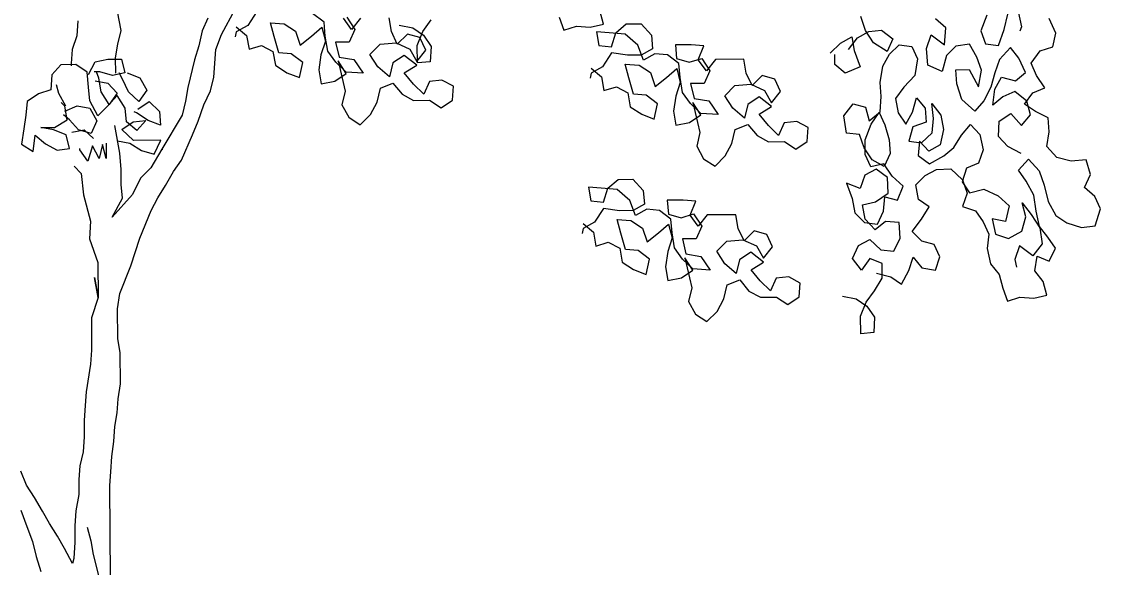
# Model space of a CAD drawing. Header units: millimetres. Extents: x 318905 to 439572, y -5133 to 105868.
# Drawn here: x 427316 to 429618, y 2267 to 3432 of the extents above; entities that cross this region are included whole.
import ezdxf

# ---------------------------------------------------------------- set-up
doc = ezdxf.new("R2010")
doc.units = ezdxf.units.MM
doc.header["$MEASUREMENT"] = 0
doc.layers.add('0_Stylo_No__98', color=154, linetype='Continuous', lineweight=0)
doc.layers.add('INTI_Agencement_Stylo_No__101', color=252, linetype='Continuous', lineweight=0)
doc.styles.add('STYLE_GENERE_3', font='')
doc.styles.get('STYLE_GENERE_3').set_extended_font_data('Arial')
doc.dimstyles.new('STYLE_GENERE__1', dxfattribs={"dimtxt": 200, "dimasz": 142.5, "dimexe": 0.18, "dimexo": 500, "dimgap": 0.09, "dimtad": 0, "dimtih": 1, "dimtoh": 1, "dimlfac": 0.001, "dimzin": 0, "dimdsep": 46, "dimtxsty": 'STYLE_GENERE_3', "dimblk": 'ARROWHEAD_6', "dimblk1": 'ARROWHEAD_6', "dimblk2": 'ARROWHEAD_6', "dimcen": 0.09, "dimclrd": 154, "dimclre": 154, "dimclrt": 154, "dimazin": 0, "dimtfac": 1, "dimtdec": 4, "dimtmove": 0, "dimatfit": 3, "dimfxl": 0, "dimtolj": 1, "dimtzin": 0, "dimarcsym": 0})

# ---------------------------------------------------------------- blocks, each defined once
blk = doc.blocks.new('arbre6[4]', base_point=(427385.8, -574.7))
at = {"layer": 'INTI_Agencement_Stylo_No__101', "linetype": 'Continuous'}
for p, q in [((427528.8, 3413.5), (427521.2, 3453.6)), ((427742.9, 3404.8), (427771.7, 3458.5)), ((427818, 3453.6), (427798.8, 3424)), ((428557.5, 3426.4), (428549.7, 3455.7)), ((429442.4, 3453.9), (429449.4, 3420.9)), ((427436.2, 3434.1), (427434, 3402)), ((427713.5, 3439.3), (427701.5, 3412.4)), ((427854.9, 3400.4), (427847.4, 3429.8)), ((427847.4, 3429.8), (427876.6, 3427.4)), ((427961.7, 3430.8), (427937.2, 3449.3)), ((427964.3, 3401.4), (427961.7, 3430.8)), ((428020.2, 3415.3), (428003, 3439.2)), ((428010.3, 3442), (428027.5, 3415.4)), ((428039.5, 3439.6), (428020.2, 3415.3)), ((428105.4, 3410.7), (428100.3, 3440.1)), ((428172.1, 3411.2), (428189.8, 3435.7)), ((428463.5, 3441.5), (428473.3, 3413.6)), ((429116.6, 3413.4), (429106.6, 3442.8)), ((429288, 3418.7), (429265.7, 3438.2)), ((429375.3, 3446.2), (429362.7, 3412.6)), ((429412.7, 3415), (429419.9, 3448.1)), ((429522.5, 3407.5), (429508.1, 3438.5)), ((427521.7, 3384), (427528.8, 3413.5)), ((427701.5, 3412.4), (427694.5, 3380.2)), ((427774.5, 3410.4), (427772.2, 3399.7)), ((427774.4, 3421.1), (427796.5, 3402.6)), ((427798.8, 3424), (427774.5, 3410.4)), ((427876.6, 3427.4), (427901, 3411.5)), ((427901, 3411.5), (427911, 3382.2)), ((427935.1, 3401.1), (427956.9, 3420.1)), ((427956.9, 3420.1), (427964.4, 3390.7)), ((428027.5, 3415.4), (428015.5, 3388.5)), ((428117.7, 3384.1), (428105.4, 3410.7)), ((428121.9, 3424.4), (428150.8, 3418.7)), ((428150.8, 3418.7), (428173.9, 3402.9)), ((428160.3, 3381.2), (428172.1, 3411.2)), ((428473.3, 3413.6), (428499.9, 3422.1)), ((428499.9, 3422.1), (428529.6, 3420.2)), ((428529.6, 3420.2), (428557.5, 3426.4)), ((428569.8, 3408), (428543, 3410.5)), ((428543, 3410.5), (428548.1, 3381.1)), ((428603.9, 3405.7), (428569.8, 3408)), ((428574.9, 3378.6), (428584.4, 3408.2)), ((428584.4, 3408.2), (428606.1, 3427.1)), ((428606.1, 3427.1), (428637.8, 3427.4)), ((428637.8, 3427.4), (428659.8, 3403.5)), ((429099.7, 3397.2), (429123.9, 3410.8)), ((429133.8, 3386.8), (429116.6, 3413.4)), ((429123.9, 3410.8), (429150.6, 3413.7)), ((429150.6, 3413.7), (429175.1, 3395.2)), ((429285.4, 3382.4), (429288, 3418.7)), ((429362.7, 3412.6), (429372.5, 3384.7)), ((429400.1, 3381.3), (429412.7, 3415)), ((429449.4, 3420.9), (429445.7, 3412.1)), ((429516.1, 3378), (429522.5, 3407.5)), ((427434, 3402), (427424.5, 3372.4)), ((427517.1, 3354.5), (427521.7, 3384)), ((427731, 3372.5), (427742.9, 3404.8)), ((427796.5, 3402.6), (427801.6, 3373.2)), ((427864.9, 3365.7), (427854.9, 3400.4)), ((427911, 3382.2), (427935.1, 3401.1)), ((427964.4, 3390.7), (427954.9, 3361.2)), ((427969.4, 3369.3), (427964.3, 3401.4)), ((428015.5, 3388.5), (427986.3, 3388.2)), ((427986.3, 3388.2), (427993.9, 3356.2)), ((428059.5, 3362.1), (428081.2, 3383.7)), ((428081.2, 3383.7), (428115.3, 3386.7)), ((428115.3, 3386.7), (428144.6, 3373.6)), ((428139.5, 3405.7), (428117.7, 3384.1)), ((428166.3, 3397.9), (428139.5, 3405.7)), ((428178.6, 3371.2), (428166.3, 3397.9)), ((428173.9, 3402.9), (428189.9, 3379.2)), ((428630.8, 3381.8), (428603.9, 3405.7)), ((428659.8, 3403.5), (428662.5, 3374.1)), ((429041.5, 3364.6), (429063.3, 3386.2)), ((429063.3, 3386.2), (429087.5, 3399.8)), ((429080.4, 3372.9), (429099.7, 3397.2)), ((429087.5, 3399.8), (429092.6, 3370.4)), ((429163.1, 3368.3), (429133.8, 3386.8)), ((429175.1, 3395.2), (429163.1, 3368.3)), ((429246.6, 3375.1), (429256.4, 3403.6)), ((429256.4, 3403.6), (429285.4, 3382.4)), ((429338.8, 3383.9), (429309.6, 3379.9)), ((429354, 3356.5), (429338.8, 3383.9)), ((429372.5, 3384.7), (429400.1, 3381.3)), ((427424.5, 3372.4), (427422.3, 3343)), ((427694.5, 3380.2), (427685, 3350.7)), ((427726.6, 3313.6), (427731, 3372.5)), ((427801.6, 3373.2), (427828.3, 3381.4)), ((427828.3, 3381.4), (427852.7, 3368.3)), ((427852.7, 3368.3), (427857.8, 3338.9)), ((427891.6, 3363.3), (427864.9, 3365.7)), ((427916.1, 3344.8), (427891.6, 3363.3)), ((427954.9, 3361.2), (427950.3, 3329)), ((427986.6, 3345.4), (427969.4, 3369.3)), ((428076.7, 3335.5), (428059.5, 3362.1)), ((428132.5, 3360.1), (428108.3, 3343.8)), ((428159.4, 3338.9), (428132.5, 3360.1)), ((428144.6, 3373.6), (428159.4, 3347)), ((428159.4, 3347), (428178.6, 3371.2)), ((428161, 3344), (428160.3, 3381.2)), ((428189.9, 3379.2), (428188.1, 3346.6)), ((428548.1, 3381.1), (428574.9, 3378.6)), ((428575, 3365.3), (428555.7, 3335.6)), ((428609.1, 3360.2), (428575, 3365.3)), ((428638.3, 3360.5), (428609.1, 3360.2)), ((428643.2, 3349.8), (428630.8, 3381.8)), ((428662.5, 3374.1), (428638.3, 3360.5)), ((428667.4, 3363.4), (428643.2, 3349.8)), ((428694.2, 3361), (428667.4, 3363.4)), ((428718.7, 3342.5), (428694.2, 3361)), ((428745.1, 3382.9), (428711.1, 3382.6)), ((428711.1, 3382.6), (428713.7, 3353.1)), ((428771.9, 3380.4), (428745.1, 3382.9)), ((428760, 3350.9), (428771.9, 3380.4)), ((429051.5, 3340.6), (429051.3, 3362)), ((429092.6, 3370.4), (429105, 3335.7)), ((429153.5, 3337.3), (429167.9, 3362.7)), ((429167.9, 3362.7), (429188.2, 3382.7)), ((429188.2, 3382.7), (429215.7, 3379.3)), ((429215.7, 3379.3), (429227.7, 3352.8)), ((429249.5, 3339.3), (429246.6, 3375.1)), ((429309.6, 3379.9), (429289.3, 3359.9)), ((429425.6, 3376.6), (429402.5, 3351.5)), ((429443.7, 3354.3), (429425.6, 3376.6)), ((429469.7, 3343.5), (429489.5, 3369.5)), ((429489.5, 3369.5), (429516.1, 3378)), ((427400.4, 3340.1), (427381.1, 3318.5)), ((427432.1, 3340.4), (427400.4, 3340.1)), ((427422.3, 3343), (427422.3, 3337.6)), ((427456.5, 3324.5), (427432.1, 3340.4)), ((427459, 3319.2), (427473.4, 3346.1)), ((427473.4, 3346.1), (427500.1, 3351.7)), ((427500.1, 3351.7), (427529.3, 3352)), ((427517.3, 3322.4), (427517.1, 3354.5)), ((427529.3, 3352), (427536.8, 3322.6)), ((427685, 3350.7), (427670.8, 3291.7)), ((427857.8, 3338.9), (427882.2, 3323)), ((427909, 3312.6), (427916.1, 3344.8)), ((428008.7, 3324.2), (427986.6, 3345.4)), ((428008.7, 3321.5), (427991.5, 3348.1)), ((427991.5, 3348.1), (428006.6, 3284)), ((427993.9, 3356.2), (428025.5, 3351.1)), ((428025.5, 3351.1), (428045.2, 3321.8)), ((428108.3, 3343.8), (428101.2, 3314.3)), ((428132.8, 3322.6), (428159.4, 3338.9)), ((428188.1, 3346.6), (428161, 3344)), ((428611.9, 3312.1), (428604.3, 3341.4)), ((428604.3, 3341.4), (428633.6, 3339)), ((428633.6, 3339), (428658, 3323.2)), ((428713.7, 3353.1), (428740.5, 3345.3)), ((428721.3, 3313.1), (428718.7, 3342.5)), ((428740.5, 3345.3), (428767.2, 3353.6)), ((428777.2, 3326.9), (428760, 3350.9)), ((428767.2, 3353.6), (428784.5, 3327)), ((428796.4, 3351.2), (428777.2, 3326.9)), ((428857.3, 3351.8), (428796.4, 3351.2)), ((428862.3, 3322.4), (428857.3, 3351.8)), ((429073.5, 3322), (429051.5, 3340.6)), ((429147.6, 3301.9), (429153.5, 3337.3)), ((429227.7, 3352.8), (429221.7, 3317.4)), ((429280.1, 3325.4), (429249.5, 3339.3)), ((429289.3, 3359.9), (429280.1, 3325.4)), ((429363.9, 3328.6), (429354, 3356.5)), ((429402.5, 3351.5), (429392.7, 3322.9)), ((429458.2, 3323.2), (429443.7, 3354.3)), ((429481.6, 3317), (429469.7, 3343.5)), ((427381.1, 3318.5), (427378.9, 3286.4)), ((427459.2, 3292.4), (427456.5, 3324.5)), ((427483.3, 3324.8), (427471.1, 3324.7)), ((427480.9, 3311.4), (427476, 3324.7)), ((427510.1, 3317), (427483.3, 3324.8)), ((427536.8, 3322.6), (427510.1, 3317)), ((427532, 3309.2), (427524.6, 3322.5)), ((427541.7, 3322.6), (427568.5, 3312.2)), ((427882.2, 3323), (427909, 3312.6)), ((427950.3, 3329), (427955.4, 3299.6)), ((427984.5, 3305.2), (428008.7, 3321.5)), ((428045.2, 3321.8), (428008.7, 3324.2)), ((428101.2, 3314.3), (428076.7, 3335.5)), ((428152.4, 3298.7), (428132.8, 3322.6)), ((428531.5, 3322), (428529.2, 3311.3)), ((428531.4, 3332.7), (428553.5, 3314.2)), ((428555.7, 3335.6), (428531.5, 3322)), ((428553.5, 3314.2), (428558.5, 3284.8)), ((428658, 3323.2), (428667.9, 3293.8)), ((428692.1, 3312.8), (428713.9, 3331.7)), ((428713.9, 3331.7), (428721.4, 3302.3)), ((428784.5, 3327), (428772.5, 3300.1)), ((428874.7, 3295.7), (428862.3, 3322.4)), ((428896.4, 3317.3), (428874.7, 3295.7)), ((428923.2, 3309.5), (428896.4, 3317.3)), ((429105, 3335.7), (429073.5, 3322)), ((429221.7, 3317.4), (429198.6, 3292.4)), ((429309.2, 3329.4), (429337.6, 3329.7)), ((429311.6, 3299.6), (429309.2, 3329.4)), ((429337.6, 3329.7), (429357.9, 3293.2)), ((429357.9, 3293.2), (429363.9, 3328.6)), ((429392.7, 3322.9), (429384.2, 3292.1)), ((429436.7, 3305.5), (429458.2, 3323.2)), ((429499, 3291.1), (429481.6, 3317)), ((427396, 3278.5), (427391, 3297.2)), ((427461.8, 3263), (427459.2, 3292.4)), ((427473.7, 3306), (427500.5, 3300.8)), ((427486, 3282), (427480.9, 3311.4)), ((427500.5, 3300.8), (427520.1, 3279.6)), ((427544.4, 3282.5), (427532, 3309.2)), ((427568.5, 3312.2), (427583.3, 3285.5)), ((427670.8, 3291.7), (427666.2, 3262.2)), ((427719.5, 3284.1), (427726.6, 3313.6)), ((427955.4, 3299.6), (427984.5, 3305.2)), ((428081.9, 3290), (428108.6, 3301)), ((428108.6, 3301), (428128.2, 3277.1)), ((428174.5, 3277.5), (428152.4, 3298.7)), ((428186.4, 3304.4), (428174.5, 3277.5)), ((428213.2, 3307.3), (428186.4, 3304.4)), ((428237.6, 3294.1), (428213.2, 3307.3)), ((428235.4, 3264.7), (428237.6, 3294.1)), ((428558.5, 3284.8), (428585.2, 3293.1)), ((428585.2, 3293.1), (428609.7, 3279.9)), ((428621.8, 3277.4), (428611.9, 3312.1)), ((428667.9, 3293.8), (428692.1, 3312.8)), ((428721.4, 3302.3), (428711.9, 3272.8)), ((428726.4, 3281), (428721.3, 3313.1)), ((428772.5, 3300.1), (428743.3, 3299.9)), ((428743.3, 3299.9), (428750.8, 3267.8)), ((428816.5, 3273.8), (428838.2, 3295.4)), ((428838.2, 3295.4), (428872.2, 3298.4)), ((428872.2, 3298.4), (428901.5, 3285.2)), ((428935.6, 3282.9), (428923.2, 3309.5)), ((429150, 3272.1), (429147.6, 3301.9)), ((429198.6, 3292.4), (429180.9, 3267.8)), ((429321.9, 3265.7), (429311.6, 3299.6)), ((429384.2, 3292.1), (429369.1, 3263)), ((429392.2, 3288.1), (429406.6, 3313.5)), ((429406.6, 3313.5), (429436.7, 3305.5)), ((429473.6, 3280.2), (429499, 3291.1)), ((427352.2, 3278.1), (427328, 3261.8)), ((427378.9, 3286.4), (427352.2, 3278.1)), ((427410.8, 3251.9), (427396, 3278.5)), ((427503.2, 3255.4), (427486, 3282)), ((427520.1, 3274.3), (427500.8, 3252.7)), ((427520.1, 3279.6), (427503.2, 3255.4)), ((427537.3, 3247.6), (427520.1, 3274.3)), ((427566.4, 3261.3), (427544.4, 3282.5)), ((427583.3, 3285.5), (427566.4, 3261.3)), ((427705.1, 3254.5), (427719.5, 3284.1)), ((428006.6, 3284), (427999.5, 3254.5)), ((428074.9, 3260.5), (428081.9, 3290)), ((428128.2, 3277.1), (428152.7, 3263.9)), ((428609.7, 3279.9), (428614.8, 3250.5)), ((428648.6, 3274.9), (428621.8, 3277.4)), ((428673.1, 3256.4), (428648.6, 3274.9)), ((428711.9, 3272.8), (428707.3, 3240.7)), ((428743.6, 3257), (428726.4, 3281)), ((428833.7, 3247.2), (428816.5, 3273.8)), ((428889.5, 3271.7), (428865.3, 3255.5)), ((428916.4, 3250.6), (428889.5, 3271.7)), ((428901.5, 3285.2), (428916.3, 3258.6)), ((428916.3, 3258.6), (428935.6, 3282.9)), ((429148.2, 3239.5), (429150, 3272.1)), ((429217, 3238.8), (429225.5, 3269.7)), ((429225.5, 3269.7), (429243.6, 3247.4)), ((429388.3, 3254), (429392.2, 3288.1)), ((429409.9, 3271.7), (429388.3, 3254)), ((429435.2, 3282.6), (429409.9, 3271.7)), ((429460.9, 3262.2), (429435.2, 3282.6)), ((429455.9, 3255.7), (429473.6, 3280.2)), ((427328, 3261.8), (427325.8, 3232.3)), ((427408.4, 3251.8), (427401, 3259.8)), ((427413.5, 3222.4), (427408.4, 3251.8)), ((427408.5, 3241.1), (427435.1, 3252.1)), ((427435.1, 3252.1), (427461.9, 3247)), ((427479.1, 3231.1), (427461.8, 3263)), ((427461.9, 3247), (427476.7, 3220.3)), ((427500.8, 3252.7), (427479.1, 3231.1)), ((427540, 3218.2), (427537.3, 3247.6)), ((427564.1, 3245.2), (427588.3, 3261.5)), ((427588.3, 3261.5), (427610.4, 3240.3)), ((427666.2, 3262.2), (427659.1, 3232.7)), ((427693.2, 3219.6), (427705.1, 3254.5)), ((427999.5, 3254.5), (428014.3, 3227.9)), ((428060.5, 3233.6), (428074.9, 3260.5)), ((428152.7, 3263.9), (428186.7, 3264.2)), ((428186.7, 3264.2), (428211.2, 3248.4)), ((428211.2, 3248.4), (428235.4, 3264.7)), ((428614.8, 3250.5), (428639.2, 3234.7)), ((428666, 3224.2), (428673.1, 3256.4)), ((428765.7, 3235.8), (428743.6, 3257)), ((428765.7, 3233.2), (428748.5, 3259.8)), ((428748.5, 3259.8), (428763.5, 3195.7)), ((428750.8, 3267.8), (428782.5, 3262.7)), ((428782.5, 3262.7), (428802.2, 3233.5)), ((428858.2, 3226), (428833.7, 3247.2)), ((428865.3, 3255.5), (428858.2, 3226)), ((428889.8, 3234.3), (428916.4, 3250.6)), ((429070.2, 3230.8), (429090, 3256.7)), ((429090, 3256.7), (429116.8, 3249.7)), ((429116.8, 3249.7), (429124.6, 3220.4)), ((429180.9, 3267.8), (429186.6, 3237.1)), ((429243.6, 3247.4), (429246, 3217.6)), ((429261.8, 3225.1), (429258.1, 3257.2)), ((429258.1, 3257.2), (429277.6, 3232.6)), ((429350.1, 3240.8), (429321.9, 3265.7)), ((429369.1, 3263), (429350.1, 3240.8)), ((429479, 3239.9), (429455.9, 3255.7)), ((429468.6, 3232.9), (429460.9, 3262.2)), ((427325.8, 3232.3), (427321.2, 3202.9)), ((427386.8, 3206.1), (427413.5, 3222.4)), ((427418.3, 3222.5), (427406.1, 3233.1)), ((427438, 3201.2), (427418.3, 3222.5)), ((427561.8, 3237.2), (427556.9, 3239.8)), ((427586.2, 3221.3), (427561.8, 3237.2)), ((427610.4, 3240.3), (427613, 3210.9)), ((427659.1, 3232.7), (427615.8, 3160)), ((428014.3, 3227.9), (428038.7, 3212)), ((428038.7, 3212), (428060.5, 3233.6)), ((428639.2, 3234.7), (428666, 3224.2)), ((428707.3, 3240.7), (428712.3, 3211.3)), ((428741.5, 3216.9), (428765.7, 3233.2)), ((428802.2, 3233.5), (428765.7, 3235.8)), ((428909.4, 3210.4), (428889.8, 3234.3)), ((429076.4, 3194.1), (429070.2, 3230.8)), ((429124.6, 3220.4), (429148.2, 3239.5)), ((429128.4, 3213.5), (429146.1, 3238.1)), ((429146.1, 3238.1), (429158, 3211.6)), ((429186.6, 3237.1), (429202.6, 3213.4)), ((429202.6, 3213.4), (429217, 3238.8)), ((429258.7, 3194.8), (429261.8, 3225.1)), ((429277.6, 3232.6), (429283.3, 3201.9)), ((429402, 3219.3), (429426.9, 3236.1)), ((429426.9, 3236.1), (429449.6, 3210.6)), ((429449.6, 3210.6), (429468.6, 3232.9)), ((429506.2, 3226.9), (429479, 3239.9)), ((429508.6, 3197.1), (429506.2, 3226.9)), ((427321.2, 3202.9), (427316.6, 3170.7)), ((427357.6, 3205.9), (427386.8, 3206.1)), ((427384.4, 3200.8), (427357.6, 3205.9)), ((427411.3, 3190.3), (427384.4, 3200.8)), ((427423.4, 3195.8), (427450.1, 3201.4)), ((427464.8, 3193.5), (427438, 3201.2)), ((427450.1, 3201.4), (427469.7, 3182.8)), ((427476.7, 3220.3), (427464.8, 3193.5)), ((427525.9, 3151.2), (427515.7, 3210)), ((427530.4, 3202.1), (427554.6, 3218.4)), ((427554.9, 3178.2), (427530.4, 3202.1)), ((427562, 3199.7), (427540, 3218.2)), ((427554.6, 3218.4), (427581.3, 3221.3)), ((427581.3, 3221.3), (427562, 3199.7)), ((427613, 3210.9), (427586.2, 3221.3)), ((427681.3, 3190.1), (427693.2, 3219.6)), ((428712.3, 3211.3), (428741.5, 3216.9)), ((428831.8, 3172.2), (428838.9, 3201.7)), ((428838.9, 3201.7), (428865.6, 3212.6)), ((428865.6, 3212.6), (428885.2, 3188.7)), ((428931.4, 3189.1), (428909.4, 3210.4)), ((428943.4, 3216), (428931.4, 3189.1)), ((428970.1, 3218.9), (428943.4, 3216)), ((428994.6, 3205.8), (428970.1, 3218.9)), ((428992.4, 3176.3), (428994.6, 3205.8)), ((429115.7, 3179.9), (429128.4, 3213.5)), ((429158, 3211.6), (429167.1, 3180)), ((429217.3, 3207.6), (429208.8, 3176.8)), ((429246, 3217.6), (429217.3, 3207.6)), ((429283.3, 3201.9), (429276, 3168.8)), ((429321.3, 3190), (429340.3, 3212.2)), ((429340.3, 3212.2), (429360.5, 3191.3)), ((429400.2, 3186.7), (429402, 3219.3)), ((427341, 3154.9), (427345.6, 3189.7)), ((427345.6, 3189.7), (427367.6, 3171.2)), ((427418.8, 3160.9), (427411.3, 3190.3)), ((427520.8, 3177.9), (427547.6, 3172.8)), ((427613.3, 3178.7), (427554.9, 3178.2)), ((427598.9, 3149.2), (427613.3, 3178.7)), ((427657.4, 3136.3), (427681.3, 3190.1)), ((428763.5, 3195.7), (428756.5, 3166.2)), ((428885.2, 3188.7), (428909.7, 3175.6)), ((428909.7, 3175.6), (428943.7, 3175.9)), ((428943.7, 3175.9), (428968.2, 3160)), ((428968.2, 3160), (428992.4, 3176.3)), ((429104, 3190.8), (429076.4, 3194.1)), ((429113.8, 3162.9), (429104, 3190.8)), ((429116, 3148.7), (429115.7, 3179.9)), ((429167.1, 3180), (429169.4, 3150.2)), ((429208.8, 3176.8), (429236.4, 3173.4)), ((429231.8, 3176.6), (429228.7, 3146.2)), ((429252, 3155.7), (429231.8, 3176.6)), ((429236.4, 3173.4), (429258.7, 3194.8)), ((429304.9, 3163.1), (429321.3, 3190)), ((429360.5, 3191.3), (429367.5, 3158.3)), ((429420.4, 3165.8), (429400.2, 3186.7)), ((429503.5, 3165.3), (429508.6, 3197.1)), ((427316.6, 3170.7), (427341, 3154.9)), ((427367.6, 3171.2), (427392.1, 3158)), ((427392.1, 3158), (427418.8, 3160.9)), ((427440.7, 3158.4), (427440.7, 3161.1)), ((427457.9, 3134.5), (427440.7, 3158.4)), ((427467.4, 3166.7), (427457.9, 3134.5)), ((427482.2, 3140.1), (427467.4, 3166.7)), ((427489.3, 3169.6), (427482.2, 3140.1)), ((427496.8, 3140.2), (427489.3, 3169.6)), ((427496.6, 3172.3), (427496.8, 3140.2)), ((427547.6, 3172.8), (427572.1, 3157)), ((427572.1, 3157), (427598.9, 3149.2)), ((427615.8, 3160), (427591.8, 3119.7)), ((427615.8, 3160), (427617.7, 3160)), ((428756.5, 3166.2), (428771.3, 3139.5)), ((428817.4, 3145.3), (428831.8, 3172.2)), ((429131.2, 3136.9), (429113.8, 3162.9)), ((429276, 3168.8), (429252, 3155.7)), ((429283.4, 3145.5), (429304.9, 3163.1)), ((429367.5, 3158.3), (429357.8, 3129.8)), ((429448.9, 3150.5), (429420.4, 3165.8)), ((429524.9, 3142.2), (429503.5, 3165.3)), ((427528.6, 3116.4), (427525.9, 3151.2)), ((427640.5, 3112.1), (427657.4, 3136.3)), ((428771.3, 3139.5), (428795.7, 3123.7)), ((428795.7, 3123.7), (428817.4, 3145.3)), ((429128, 3122.2), (429116, 3148.7)), ((429156.3, 3122.5), (429131.2, 3136.9)), ((429169.4, 3150.2), (429156.3, 3122.5)), ((429228.7, 3146.2), (429253.1, 3128.2)), ((429253.1, 3128.2), (429283.4, 3145.5)), ((429443, 3115.1), (429464.1, 3138.7)), ((429464.1, 3138.7), (429486.8, 3113.3)), ((429555, 3134.2), (429524.9, 3142.2)), ((429587.6, 3137.3), (429555, 3134.2)), ((429596.6, 3105.8), (429587.6, 3137.3)), ((427428.8, 3123.5), (427443.5, 3107.6)), ((427443.5, 3107.6), (427448.7, 3062.2)), ((427528.8, 3084.3), (427528.6, 3116.4)), ((427591.8, 3119.7), (427570.1, 3098)), ((427623.7, 3082.5), (427640.5, 3112.1)), ((429139.3, 3117.3), (429115.2, 3104.1)), ((429155.8, 3128.5), (429128, 3122.2)), ((429163.6, 3099.2), (429139.3, 3117.3)), ((429173.2, 3102.5), (429155.8, 3128.5)), ((429244.1, 3103.3), (429268.2, 3116.4)), ((429268.2, 3116.4), (429298.6, 3118.1)), ((429298.6, 3118.1), (429323.5, 3094)), ((429332.4, 3118.9), (429322.7, 3090.4)), ((429357.8, 3129.8), (429332.4, 3118.9)), ((429459.1, 3091.4), (429443, 3115.1)), ((429486.8, 3113.3), (429497.9, 3083.1)), ((427531.5, 3054.9), (427528.8, 3084.3)), ((427570.1, 3098), (427553.3, 3063.1)), ((428567.2, 3076.3), (428588.9, 3095.3)), ((428588.9, 3095.3), (428620.5, 3095.5)), ((428620.5, 3095.5), (428642.6, 3071.7)), ((429105.4, 3075.6), (429076.1, 3087.2)), ((429076.1, 3087.2), (429088.5, 3054.7)), ((429115.2, 3104.1), (429105.4, 3075.6)), ((429165.2, 3065.7), (429163.6, 3099.2)), ((429196.7, 3080.7), (429173.2, 3102.5)), ((429223.8, 3083.3), (429244.1, 3103.3)), ((429322.7, 3090.4), (429338.7, 3066.7)), ((429323.5, 3094), (429333.3, 3066.1)), ((429475.6, 3061.7), (429459.1, 3091.4)), ((429583.5, 3078.1), (429596.6, 3105.8)), ((427448.7, 3062.2), (427463.7, 3006.1)), ((427553.3, 3063.1), (427509.9, 3014.5)), ((427606.9, 3055.6), (427623.7, 3082.5)), ((428552.6, 3076.2), (428525.8, 3078.6)), ((428525.8, 3078.6), (428530.9, 3049.2)), ((428586.6, 3073.8), (428552.6, 3076.2)), ((428557.7, 3046.8), (428567.2, 3076.3)), ((428613.6, 3050), (428586.6, 3073.8)), ((428642.6, 3071.7), (428645.3, 3042.2)), ((429138.2, 3047.5), (429165.2, 3065.7)), ((429184.9, 3050.7), (429196.7, 3080.7)), ((429229.5, 3052.6), (429223.8, 3083.3)), ((429333.3, 3066.1), (429323.6, 3037.6)), ((429338.7, 3066.7), (429368.7, 3074.3)), ((429368.7, 3074.3), (429399.3, 3060.4)), ((429480.5, 3027.4), (429475.6, 3061.7)), ((429497.9, 3083.1), (429506.2, 3047.8)), ((429605.8, 3058.6), (429583.5, 3078.1)), ((427509.9, 3014.5), (427531.5, 3054.9)), ((427592.5, 3028.7), (427606.9, 3055.6)), ((428530.9, 3049.2), (428557.7, 3046.8)), ((428626, 3018), (428613.6, 3050)), ((428645.3, 3042.2), (428621, 3028.6)), ((428727.9, 3051), (428693.8, 3050.7)), ((428693.8, 3050.7), (428696.5, 3021.3)), ((428754.7, 3048.6), (428727.9, 3051)), ((428742.7, 3019), (428754.7, 3048.6)), ((429088.5, 3054.7), (429094.2, 3024)), ((429110.3, 3041.2), (429138.2, 3047.5)), ((429116, 3010.5), (429110.3, 3041.2)), ((429155.1, 3027.5), (429158.2, 3057.8)), ((429158.2, 3057.8), (429184.9, 3050.7)), ((429252.6, 3036.8), (429229.5, 3052.6)), ((429399.3, 3060.4), (429422.8, 3038.7)), ((429422.8, 3038.7), (429415.6, 3005.5)), ((429458.5, 3015.6), (429450.7, 3044.9)), ((429450.7, 3044.9), (429470.1, 3020.4)), ((429506.2, 3047.8), (429522.7, 3018.2)), ((429617.7, 3032.1), (429605.8, 3058.6)), ((427568.6, 2969.6), (427592.5, 3028.7)), ((428557.8, 3033.4), (428538.5, 3003.8)), ((428591.8, 3028.4), (428557.8, 3033.4)), ((428621, 3028.6), (428591.8, 3028.4)), ((428650.2, 3031.6), (428626, 3018)), ((428677, 3029.1), (428650.2, 3031.6)), ((428701.4, 3010.6), (428677, 3029.1)), ((428696.5, 3021.3), (428723.3, 3013.5)), ((428723.3, 3013.5), (428750, 3021.8)), ((428759.9, 2995.1), (428742.7, 3019)), ((428750, 3021.8), (428767.2, 2995.2)), ((428779.2, 3019.4), (428759.9, 2995.1)), ((428840, 3019.9), (428779.2, 3019.4)), ((428845.1, 2990.5), (428840, 3019.9)), ((429094.2, 3024), (429114.4, 3003.1)), ((429142, 2999.8), (429155.1, 3027.5)), ((429236.2, 3010), (429252.6, 3036.8)), ((429323.6, 3037.6), (429351.6, 3028.2)), ((429351.6, 3028.2), (429367.7, 3004.5)), ((429450, 2984.8), (429458.5, 3015.6)), ((429470.1, 3020.4), (429488.8, 2992.1)), ((429487.5, 2994.4), (429480.5, 3027.4)), ((429522.7, 3018.2), (429545.8, 3002.4)), ((429606.4, 2996.2), (429617.7, 3032.1)), ((427463.7, 3006.1), (427461.6, 2968.6)), ((428514.2, 3000.9), (428536.2, 2982.4)), ((428538.5, 3003.8), (428514.3, 2990.2)), ((428594.6, 2980.2), (428587.1, 3009.6)), ((428587.1, 3009.6), (428616.3, 3007.2)), ((428616.3, 3007.2), (428640.8, 2991.3)), ((428674.9, 2980.9), (428696.7, 2999.9)), ((428696.7, 2999.9), (428704.2, 2970.5)), ((428704.1, 2981.2), (428701.4, 3010.6)), ((428767.2, 2995.2), (428755.3, 2968.3)), ((429114.4, 3003.1), (429142, 2999.8)), ((429137.5, 2987.3), (429116, 3010.5)), ((429159.1, 3005), (429137.5, 2987.3)), ((429188.7, 3003), (429159.1, 3005)), ((429190.3, 2969.5), (429188.7, 3003)), ((429216.4, 2984.1), (429236.2, 3010)), ((429367.7, 3004.5), (429379.6, 2978.1)), ((429415.6, 3005.5), (429386.8, 3011.2)), ((429386.8, 3011.2), (429393.8, 2978.2)), ((429505.6, 2972.1), (429487.5, 2994.4)), ((429488.8, 2992.1), (429493.7, 2957.7)), ((429545.8, 3002.4), (429577.2, 2992.2)), ((429577.2, 2992.2), (429606.4, 2996.2)), ((427549.6, 2910.5), (427568.6, 2969.6)), ((428514.3, 2990.2), (428511.9, 2979.5)), ((428536.2, 2982.4), (428541.3, 2953)), ((428604.6, 2945.5), (428594.6, 2980.2)), ((428640.8, 2991.3), (428650.7, 2962)), ((428650.7, 2962), (428674.9, 2980.9)), ((428704.2, 2970.5), (428694.7, 2941)), ((428709.2, 2949.1), (428704.1, 2981.2)), ((428857.5, 2963.9), (428845.1, 2990.5)), ((428879.2, 2985.5), (428857.5, 2963.9)), ((428906, 2977.7), (428879.2, 2985.5)), ((428918.4, 2951), (428906, 2977.7)), ((429177.2, 2941.9), (429190.3, 2969.5)), ((429236.6, 2963.2), (429216.4, 2984.1)), ((429379.6, 2978.1), (429376.5, 2947.7)), ((429393.8, 2978.2), (429421.8, 2968.9)), ((429421.8, 2968.9), (429450, 2984.8)), ((429521.7, 2948.4), (429505.6, 2972.1)), ((427461.6, 2968.6), (427479, 2917.9)), ((428541.3, 2953), (428568, 2961.2)), ((428568, 2961.2), (428592.4, 2948.1)), ((428592.4, 2948.1), (428597.5, 2918.7)), ((428726.4, 2925.2), (428709.2, 2949.1)), ((428755.3, 2968.3), (428726.1, 2968)), ((428726.1, 2968), (428733.6, 2936)), ((428799.3, 2941.9), (428821, 2963.5)), ((428821, 2963.5), (428855, 2966.5)), ((428855, 2966.5), (428884.3, 2953.4)), ((428884.3, 2953.4), (428899.1, 2926.8)), ((428899.1, 2926.8), (428918.4, 2951)), ((429088.8, 2926.2), (429101.9, 2953.9)), ((429101.9, 2953.9), (429126, 2967)), ((429126, 2967), (429149.6, 2945.2)), ((429263.4, 2956.1), (429236.6, 2963.2)), ((429275.3, 2929.6), (429263.4, 2956.1)), ((429376.5, 2947.7), (429383.5, 2914.7)), ((429444.9, 2953.1), (429435.1, 2924.5)), ((429473.9, 2931.8), (429444.9, 2953.1)), ((429493.7, 2957.7), (429473.9, 2931.8)), ((429508.6, 2920.7), (429521.7, 2948.4)), ((428631.4, 2943.1), (428604.6, 2945.5)), ((428655.9, 2924.6), (428631.4, 2943.1)), ((428648.8, 2892.4), (428655.9, 2924.6)), ((428694.7, 2941), (428690, 2908.8)), ((428748.5, 2904), (428726.4, 2925.2)), ((428748.5, 2901.3), (428731.3, 2927.9)), ((428731.3, 2927.9), (428746.3, 2863.8)), ((428733.6, 2936), (428765.3, 2930.9)), ((428765.3, 2930.9), (428785, 2901.6)), ((428816.5, 2915.3), (428799.3, 2941.9)), ((428848, 2923.6), (428841, 2894.1)), ((428872.3, 2939.9), (428848, 2923.6)), ((428899.2, 2918.7), (428872.3, 2939.9)), ((429108.3, 2901.6), (429088.8, 2926.2)), ((429126, 2926.1), (429108.3, 2901.6)), ((429151.9, 2915.4), (429126, 2926.1)), ((429149.6, 2945.2), (429177.2, 2941.9)), ((429208.8, 2900.4), (429218.6, 2929)), ((429218.6, 2929), (429236.7, 2906.7)), ((429265.6, 2901.1), (429275.3, 2929.6)), ((429435.1, 2924.5), (429438.6, 2908)), ((429477.5, 2899.7), (429482.6, 2931.4)), ((429482.6, 2931.4), (429508.6, 2920.7)), ((427479, 2917.9), (427479.6, 2842.9)), ((427525.7, 2851.4), (427549.6, 2910.5)), ((428597.5, 2918.7), (428622, 2902.8)), ((428622, 2902.8), (428648.8, 2892.4)), ((428690, 2908.8), (428695.1, 2879.4)), ((428724.3, 2885), (428748.5, 2901.3)), ((428785, 2901.6), (428748.5, 2904)), ((428841, 2894.1), (428816.5, 2915.3)), ((428872.5, 2902.4), (428899.2, 2918.7)), ((428892.2, 2878.5), (428872.5, 2902.4)), ((429152.2, 2884.2), (429151.9, 2915.4)), ((429193.6, 2871.3), (429208.8, 2900.4)), ((429236.7, 2906.7), (429265.6, 2901.1)), ((429383.5, 2914.7), (429401.6, 2892.5)), ((429495.6, 2877.4), (429477.5, 2899.7)), ((427479.6, 2842.9), (427471.9, 2885.7)), ((427471.9, 2885.7), (427479.6, 2842.9)), ((428695.1, 2879.4), (428724.3, 2885)), ((428821.7, 2869.8), (428848.4, 2880.8)), ((428848.4, 2880.8), (428868, 2856.9)), ((428914.2, 2857.3), (428892.2, 2878.5)), ((428926.2, 2884.2), (428914.2, 2857.3)), ((428952.9, 2887.1), (428926.2, 2884.2)), ((428977.3, 2873.9), (428952.9, 2887.1)), ((429135.8, 2857.4), (429152.2, 2884.2)), ((429140.4, 2895.1), (429170.6, 2887.2)), ((429170.6, 2887.2), (429193.6, 2871.3)), ((429401.6, 2892.5), (429409.4, 2863.2)), ((429503.4, 2848.1), (429495.6, 2877.4)), ((428746.3, 2863.8), (428739.3, 2834.3)), ((428814.6, 2840.3), (428821.7, 2869.8)), ((428868, 2856.9), (428892.4, 2843.7)), ((428975.1, 2844.5), (428977.3, 2873.9)), ((429118.1, 2832.9), (429135.8, 2857.4)), ((429409.4, 2863.2), (429419.3, 2835.3)), ((427479.6, 2842.9), (427465.3, 2800)), ((427521.1, 2819.2), (427525.7, 2851.4)), ((428739.3, 2834.3), (428754, 2807.7)), ((428800.2, 2813.4), (428814.6, 2840.3)), ((428892.4, 2843.7), (428926.5, 2844)), ((428926.5, 2844), (428950.9, 2828.2)), ((428950.9, 2828.2), (428975.1, 2844.5)), ((429067.9, 2846.1), (429096.7, 2840.4)), ((429096.7, 2840.4), (429119.8, 2824.6)), ((429106.2, 2802.9), (429118.1, 2832.9)), ((429419.3, 2835.3), (429445.9, 2843.8)), ((429445.9, 2843.8), (429475.5, 2841.9)), ((429475.5, 2841.9), (429503.4, 2848.1)), ((427521.6, 2755), (427521.1, 2819.2)), ((428754, 2807.7), (428778.5, 2791.8)), ((428778.5, 2791.8), (428800.2, 2813.4)), ((429119.8, 2824.6), (429135.9, 2800.9)), ((427465.3, 2800), (427465.8, 2730.4)), ((429107, 2765.7), (429106.2, 2802.9)), ((429135.9, 2800.9), (429134.1, 2768.3)), ((429134.1, 2768.3), (429107, 2765.7)), ((427526.7, 2725.6), (427521.6, 2755)), ((427465.8, 2730.4), (427463.6, 2700.9)), ((427527.2, 2658.7), (427526.7, 2725.6)), ((427463.6, 2700.9), (427454.3, 2642)), ((427522.5, 2626.5), (427527.2, 2658.7)), ((427454.3, 2642), (427452.1, 2612.5)), ((427520.3, 2597.1), (427522.5, 2626.5)), ((427452.1, 2612.5), (427449.9, 2580.4)), ((427449.9, 2580.4), (427450.2, 2545.6)), ((427515.7, 2567.6), (427520.3, 2597.1)), ((427513.5, 2535.4), (427515.7, 2567.6)), ((427450.2, 2545.6), (427448, 2513.4)), ((427508.9, 2503.3), (427513.5, 2535.4)), ((427448, 2513.4), (427440.9, 2483.9)), ((427506.7, 2471.1), (427508.9, 2503.3)), ((427326.9, 2442.7), (427314.5, 2472.1)), ((427440.9, 2483.9), (427438.7, 2454.5)), ((427504.4, 2441.7), (427506.7, 2471.1)), ((427344.1, 2416.1), (427326.9, 2442.7)), ((427438.7, 2454.5), (427438.9, 2422.3)), ((427505.9, 2243.6), (427504.4, 2441.7)), ((427438.9, 2422.3), (427431.9, 2387.5)), ((427361.3, 2386.8), (427344.1, 2416.1)), ((427315.1, 2389.1), (427327.5, 2354.4)), ((427376.1, 2360.2), (427361.3, 2386.8)), ((427431.9, 2387.5), (427429.7, 2355.3)), ((427327.5, 2354.4), (427339.9, 2322.4)), ((427393.4, 2333.6), (427376.1, 2360.2)), ((427429.7, 2355.3), (427429.9, 2320.5)), ((427456.5, 2352.9), (427464, 2323.5)), ((427408.2, 2307), (427393.4, 2333.6)), ((427339.9, 2322.4), (427347.5, 2290.4)), ((427425.4, 2275), (427408.2, 2307)), ((427429.9, 2320.5), (427427.8, 2285.7)), ((427464, 2323.5), (427469.1, 2294.1)), ((427347.5, 2290.4), (427357.4, 2258.3)), ((427427.8, 2285.7), (427425.4, 2275)), ((427469.1, 2294.1), (427484.1, 2235.4))]:
    blk.add_line(p, q, dxfattribs=at)
blk = doc.blocks.new('*D139')
at = {"layer": '0_Stylo_No__98', "linetype": 'Continuous'}
for p, q in [((421926.9, 7634.3), (421926.9, 7746.8)), ((422001.9, 7559.3), (421851.9, 7709.3)), ((422426.9, 7634.3), (421786.2, 7634.3)), ((421926.9, 3655.7), (421926.9, 7634.3)), ((421926.9, -597.5), (421926.9, 3381.1)), ((421851.9, -522.5), (422001.9, -672.5)), ((422426.9, -597.5), (421786.2, -597.5)), ((421926.9, -710), (421926.9, -597.5))]:
    blk.add_line(p, q, dxfattribs=at)
at = {"layer": '0_Stylo_No__98', "insert": (421659.9, 3418.4), "char_height": 200, "attachment_point": 7, "style": 'STYLE_GENERE_3'}
blk.add_mtext('\\A1;{\\pql;\\fArial|b0|i0|c0|p34;8,23}', dxfattribs=at)
blk = doc.blocks.new('ARROWHEAD_6')
at = {"color": 0, "linetype": 'Continuous', "lineweight": 0}
for p, q in [((-0.5, -0.5), (0.5, 0.5)), ((0, 0), (-1, 0))]:
    blk.add_line(p, q, dxfattribs=at)

msp = doc.modelspace()

# ---------------------------------------------------------------- block references
at = {"layer": 'INTI_Agencement_Stylo_No__101', "linetype": 'Continuous'}
msp.add_blockref('arbre6[4]', (427385.764, -574.723), dxfattribs=at)

# ---------------------------------------------------------------- dimensions: what is measured, and where the dimension line sits
at = {"color": 154, "linetype": 'Continuous', "lineweight": 0}
dim = msp.add_linear_dim(base=(421926.861, 7634.319), p1=(426488.936, -597.466), p2=(427452.003, 7634.319), angle=90, dimstyle='STYLE_GENERE__1', dxfattribs=at)
dim.commit()
dim.dimension.update_dxf_attribs({"geometry": '*D139', "text_midpoint": (421955.059, 3518.427), "dimtype": 160})

doc.saveas('drawing.dxf')
